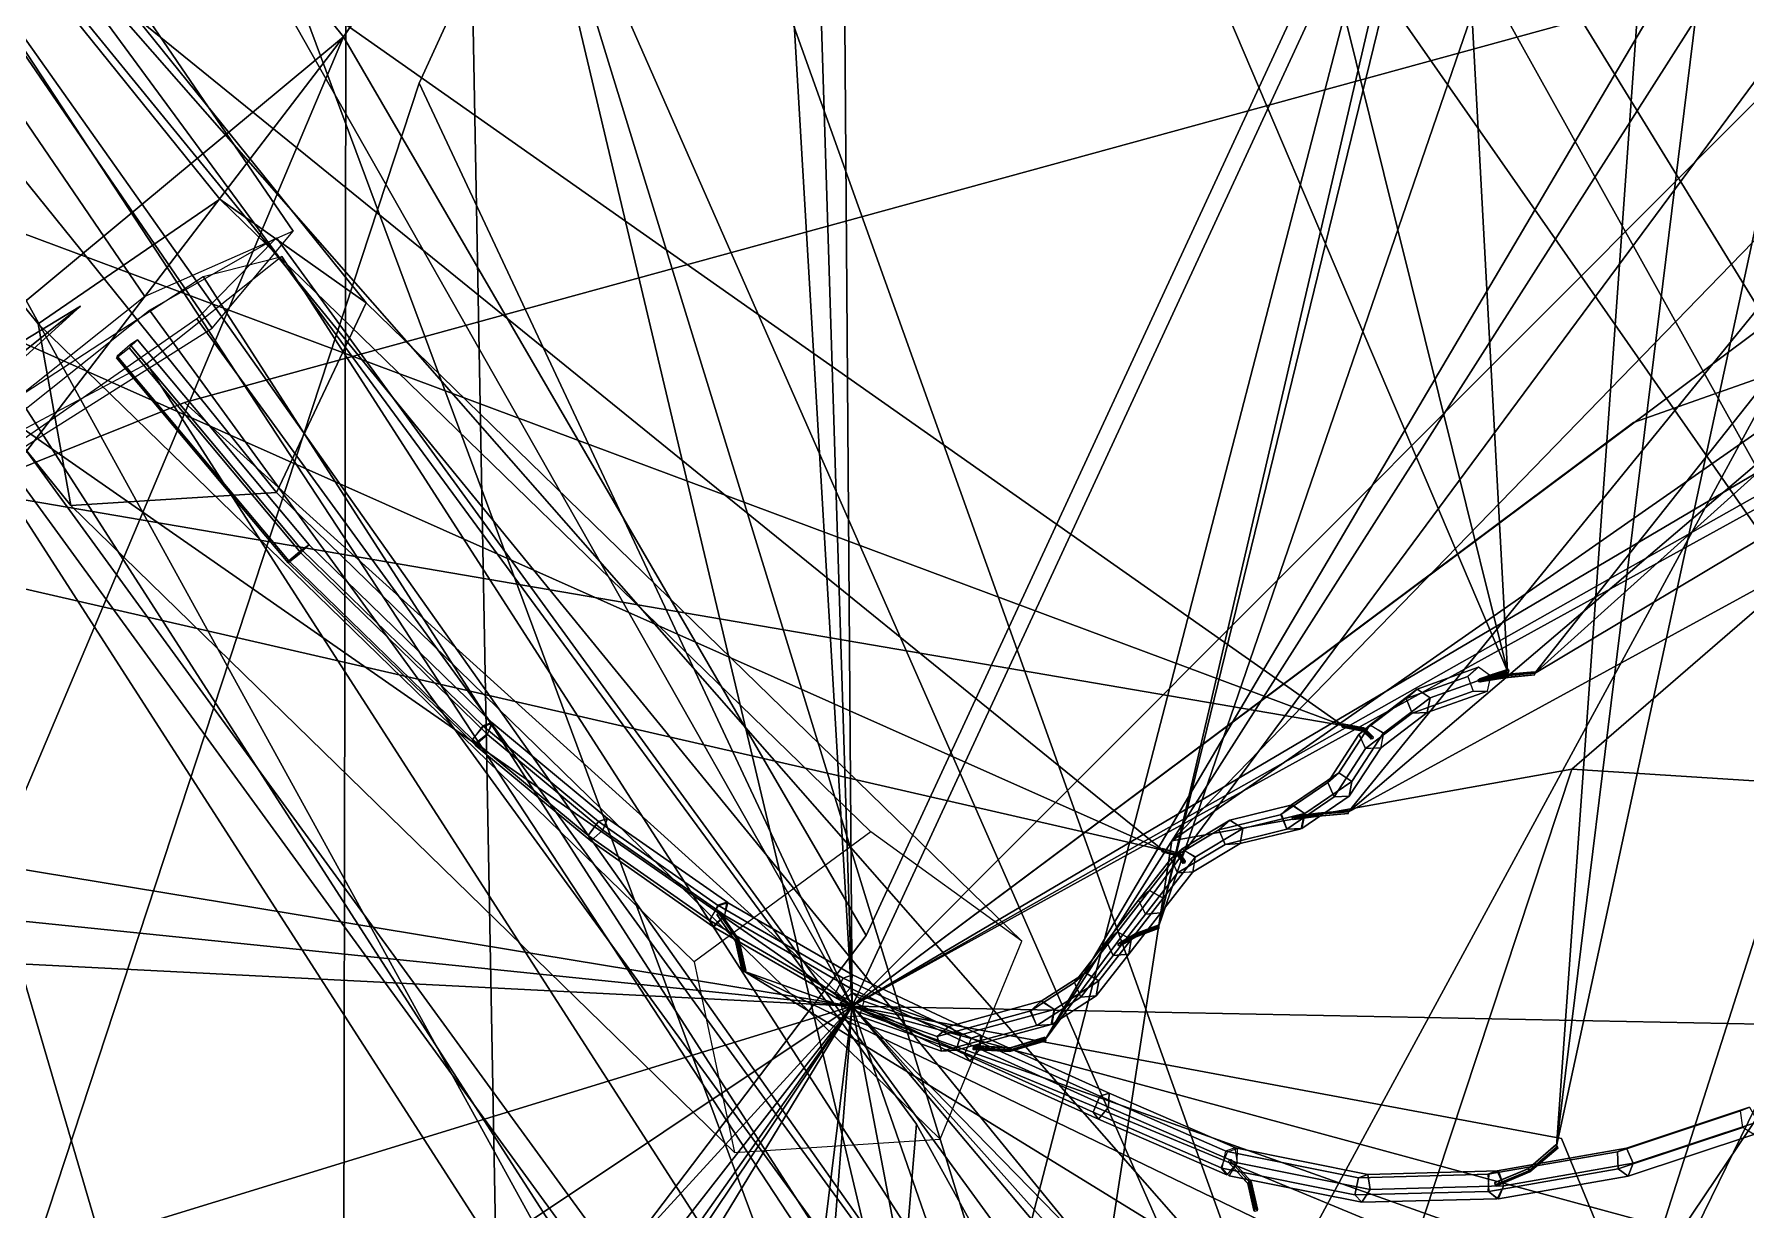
# Model space of a CAD drawing. Header units: metres. Extents: x -422 to 269, y -311 to 154.
# Drawn here: x -42.15 to -14.55, y -132.03 to -113.07 of the extents above; entities that cross this region are included whole.
import ezdxf

# ---------------------------------------------------------------- set-up
doc = ezdxf.new("R2010")
doc.units = ezdxf.units.M

msp = doc.modelspace()

# ---------------------------------------------------------------- linework, layer by layer
at = {"layer": 'coral-li_Intrnd', "color": 3}
for points in [[(-54.5768, -91.966, 583.5184), (-37.9733, -116.2484, 588.3965), (-40.3647, -117.3013, 591.2711), (-57.4224, -92.2746, 586.1448)], [(-55.6061, -93.9854, 580.3636), (-39.2817, -117.8104, 585.0891), (-37.9733, -116.2484, 588.3965), (-54.5768, -91.966, 583.5184)], [(-57.4224, -92.2746, 586.1448), (-40.3647, -117.3013, 591.2711), (-43.2008, -119.5566, 589.6978), (-60.2585, -94.5298, 584.5715)], [(-59.09748, -95.5608, 581.0107), (-42.494, -119.8433, 585.8888), (-39.2817, -117.8104, 585.0891), (-55.6061, -93.9854, 580.3636)], [(-49.4506, -102.9599, 615.9559), (-39.1577, -115.7324, 638.0489), (-42.08405, -117.7404, 638.2513), (-52.3769, -104.9679, 616.1584)], [(-47.0911, -104.6328, 613.8895), (-36.7982, -117.4053, 635.9824), (-39.1577, -115.7324, 638.0489), (-49.4506, -102.9599, 615.9559)], [(-48.5371, -107.6904, 612.7955), (-38.2442, -120.4629, 634.8885), (-36.7982, -117.4053, 635.9824), (-47.0911, -104.6328, 613.8895)], [(-52.3769, -104.9679, 616.1584), (-42.08405, -117.7404, 638.2513), (-41.5603, -120.6731, 636.3119), (-51.8532, -107.9006, 614.2189)], [(-51.8532, -107.9006, 614.2189), (-41.5603, -120.6731, 636.3119), (-38.2442, -120.4629, 634.8885), (-48.5371, -107.6904, 612.7955)], [(-39.1577, -115.7324, 638.0489), (-28.6606, -125.9344, 660.9973), (-31.5092, -128.0283, 661.3681), (-42.08405, -117.7404, 638.2513)], [(-36.7982, -117.4053, 635.9824), (-26.2234, -127.6932, 659.0992), (-28.6606, -125.9344, 660.9973), (-39.1577, -115.7324, 638.0489)], [(-38.2422, -116.3534, 588.3605), (-22.1268, -138.4948, 591.0491), (-24.1725, -139.6604, 593.7123), (-40.288, -117.519, 591.0237)], [(-39.5271, -117.6586, 585.3139), (-23.4117, -139.8, 588.0025), (-22.1268, -138.4948, 591.0491), (-38.2422, -116.3534, 588.3605)], [(-40.3339, -118.3853, 585.0745), (-25.559, -141.3464, 588.4905), (-23.3792, -139.6149, 590.701), (-38.1541, -116.6538, 587.285)], [(-38.1541, -116.6538, 587.285), (-23.3792, -139.6149, 590.701), (-24.651, -139.9418, 594.0043), (-39.4259, -116.9807, 590.5884)], [(-39.4259, -116.9807, 590.5884), (-24.651, -139.9418, 594.0043), (-27.6287, -141.8784, 593.8661), (-42.4036, -118.9174, 590.4502)], [(-40.288, -117.519, 591.0237), (-24.1725, -139.6604, 593.7123), (-26.7678, -141.7242, 592.2726), (-42.8832, -119.5828, 589.584)], [(-38.2442, -120.4629, 634.8885), (-27.5429, -130.8905, 658.2792), (-26.2234, -127.6932, 659.0992), (-36.7982, -117.4053, 635.9824)], [(-42.379, -119.643, 586.0657), (-26.2635, -141.7844, 588.7543), (-23.4117, -139.8, 588.0025), (-39.5271, -117.6586, 585.3139)], [(-42.08405, -117.7404, 638.2513), (-31.5092, -128.0283, 661.3681), (-30.859, -131.1007, 659.7026), (-41.5603, -120.6731, 636.3119)], [(-42.9999, -119.8054, 587.0602), (-28.225, -142.7665, 590.4762), (-25.559, -141.3464, 588.4905), (-40.3339, -118.3853, 585.0745)], [(-42.4036, -118.9174, 590.4502), (-27.6287, -141.8784, 593.8661), (-28.225, -142.7665, 590.4762), (-42.9999, -119.8054, 587.0602)], [(-42.8832, -119.5828, 589.584), (-26.7678, -141.7242, 592.2726), (-26.2635, -141.7844, 588.7543), (-42.379, -119.643, 586.0657)], [(-41.5603, -120.6731, 636.3119), (-30.859, -131.1007, 659.7026), (-27.5429, -130.8905, 658.2792), (-38.2442, -120.4629, 634.8885)]]:
    msp.add_3dface(points, dxfattribs=at)
at = {"layer": 'coral-li_Leaf', "color": 3}
for points in [[(-37.1664, -139.512, 350.2788), (-48.1767, -142.7496, 318.6329), (-36.955, -11.3458, 338.8611)], [(-37.1664, -139.512, 350.2788), (-36.955, -11.3458, 338.8611), (-48.1767, -142.7496, 318.6329)], [(-36.955, -11.3458, 338.8611), (-34.6252, -136.9931, 374.9246), (-37.1664, -139.512, 350.2788)], [(-36.955, -11.3458, 338.8611), (-37.1664, -139.512, 350.2788), (-34.6252, -136.9931, 374.9246)], [(9.782, -44.4468, 439.39), (-46.3025, -101.7557, 483.5005), (-37.1597, -113.1138, 473.9453)], [(9.782, -44.4468, 439.39), (-37.1597, -113.1138, 473.9453), (-46.3025, -101.7557, 483.5005)], [(-37.1597, -113.1138, 473.9453), (-28.7349, -127.6061, 457.385), (9.782, -44.4468, 439.39)], [(-37.1597, -113.1138, 473.9453), (9.782, -44.4468, 439.39), (-28.7349, -127.6061, 457.385)], [(-12.1165, -86.4923, 591.5434), (-14.1382, -82.4862, 580.1039), (-17.6026, -131.002, 577.5776)], [(-12.1165, -86.4923, 591.5434), (-17.6026, -131.002, 577.5776), (-14.1382, -82.4862, 580.1039)], [(-17.6026, -131.002, 577.5776), (-8.6231, -89.5063, 599.3765), (-12.1165, -86.4923, 591.5434)], [(-17.6026, -131.002, 577.5776), (-12.1165, -86.4923, 591.5434), (-8.6231, -89.5063, 599.3765)], [(-0.6458, -89.7313, 585.3918), (-1.5586, -88.1099, 573.2454), (-25.8445, -129.2738, 582.621)], [(-0.6458, -89.7313, 585.3918), (-25.8445, -129.2738, 582.621), (-1.5586, -88.1099, 573.2454)], [(-25.8445, -129.2738, 582.621), (1.7572, -91.9976, 593.8615), (-0.6458, -89.7313, 585.3918)], [(-25.8445, -129.2738, 582.621), (-0.6458, -89.7313, 585.3918), (1.7572, -91.9976, 593.8615)], [(-16.9676, -98.5996, 702.6073), (-15.4471, -90.6438, 694.9425), (-24.0243, -127.4653, 672.0468)], [(-16.9676, -98.5996, 702.6073), (-24.0243, -127.4653, 672.0468), (-15.4471, -90.6438, 694.9425)], [(-24.1618, -100.1284, 724.5111), (-20.1419, -91.07635, 719.387), (-18.3928, -123.3414, 689.2288)], [(-24.1618, -100.1284, 724.5111), (-18.3928, -123.3414, 689.2288), (-20.1419, -91.07635, 719.387)], [(8.586, -99.4857, 711.985), (7.622, -91.08205, 704.7184), (-17.9606, -123.3798, 688.7188)], [(8.586, -99.4857, 711.985), (-17.9606, -123.3798, 688.7188), (7.622, -91.08205, 704.7184)], [(-33.4479, -93.6829, 557.8463), (-11.7014, -124.8684, 557.928), (-29.8816, -92.2073, 546.9492)], [(-33.4479, -93.6829, 557.8463), (-29.8816, -92.2073, 546.9492), (-11.7014, -124.8684, 557.928)], [(-29.8816, -92.2073, 546.9492), (-11.7014, -124.8684, 557.928), (-10.146, -124.3287, 546.7071)], [(-29.8816, -92.2073, 546.9492), (-10.146, -124.3287, 546.7071), (-11.7014, -124.8684, 557.928)], [(-29.8816, -92.2073, 546.9492), (-10.146, -124.3287, 546.7071), (-6.3137, -123.7526, 533.6544)], [(-29.8816, -92.2073, 546.9492), (-6.3137, -123.7526, 533.6544), (-10.146, -124.3287, 546.7071)], [(-29.8816, -92.2073, 546.9492), (-6.3137, -123.7526, 533.6544), (-27.7686, -92.466, 531.4689)], [(-29.8816, -92.2073, 546.9492), (-27.7686, -92.466, 531.4689), (-6.3137, -123.7526, 533.6544)], [(-55.9257, -92.5604, 573.0347), (-30.4738, -138.8195, 568.7792), (-28.2659, -134.729, 559.8238)], [(-55.9257, -92.5604, 573.0347), (-28.2659, -134.729, 559.8238), (-30.4738, -138.8195, 568.7792)], [(-28.2659, -134.729, 559.8238), (-27.9224, -130.6461, 546.8153), (-55.9257, -92.5604, 573.0347)], [(-28.2659, -134.729, 559.8238), (-55.9257, -92.5604, 573.0347), (-27.9224, -130.6461, 546.8153)], [(5.6768, -102.9044, 704.5828), (4.6391, -94.1306, 697.7784), (-20.9633, -125.6162, 680.2632)], [(5.6768, -102.9044, 704.5828), (-20.9633, -125.6162, 680.2632), (4.6391, -94.1306, 697.7784)], [(-17.1953, -98.00974, 483.3488), (-30.3157, -148.5526, 507.0172), (-7.8821, -107.2005, 471.8296)], [(-17.1953, -98.00974, 483.3488), (-7.8821, -107.2005, 471.8296), (-30.3157, -148.5526, 507.0172)], [(-24.0243, -127.4653, 672.0468), (-16.2178, -104.7316, 708.0753), (-16.9676, -98.5996, 702.6073)], [(-24.0243, -127.4653, 672.0468), (-16.9676, -98.5996, 702.6073), (-16.2178, -104.7316, 708.0753)], [(-60.8609, -109.3669, 688.3796), (-57.1039, -98.8675, 688.3145), (-21.05065, -124.2182, 684.9818)], [(-60.8609, -109.3669, 688.3796), (-21.05065, -124.2182, 684.9818), (-57.1039, -98.8675, 688.3145)], [(-61.5073, -109.5052, 687.8392), (-57.2621, -99.2101, 687.2524), (-23.9536, -126.2293, 676.5703)], [(-61.5073, -109.5052, 687.8392), (-23.9536, -126.2293, 676.5703), (-57.2621, -99.2101, 687.2524)], [(-17.9606, -123.3798, 688.7188), (10.7445, -106.2176, 716.2377), (8.586, -99.4857, 711.985)], [(-17.9606, -123.3798, 688.7188), (8.586, -99.4857, 711.985), (10.7445, -106.2176, 716.2377)], [(-18.3928, -123.3414, 689.2288), (-25.3142, -107.0957, 728.7761), (-24.1618, -100.1284, 724.5111)], [(-18.3928, -123.3414, 689.2288), (-24.1618, -100.1284, 724.5111), (-25.3142, -107.0957, 728.7761)], [(-46.3025, -101.7557, 483.5005), (-77.7534, -146.8602, 499.7283), (-37.1597, -113.1138, 473.9453)], [(-46.3025, -101.7557, 483.5005), (-37.1597, -113.1138, 473.9453), (-77.7534, -146.8602, 499.7283)], [(-50.03716, -102.1907, 572.55), (-19.9142, -144.8003, 581.6519), (-17.06168, -142.5676, 572.2346)], [(-50.03716, -102.1907, 572.55), (-17.06168, -142.5676, 572.2346), (-19.9142, -144.8003, 581.6519)], [(-17.06168, -142.5676, 572.2346), (-15.5683, -141.47, 558.7226), (-50.03716, -102.1907, 572.55)], [(-17.06168, -142.5676, 572.2346), (-50.03716, -102.1907, 572.55), (-15.5683, -141.47, 558.7226)], [(-20.9633, -125.6162, 680.2632), (7.8834, -109.8452, 708.4582), (5.6768, -102.9044, 704.5828)], [(-20.9633, -125.6162, 680.2632), (5.6768, -102.9044, 704.5828), (7.8834, -109.8452, 708.4582)], [(-7.8821, -107.2005, 471.8296), (-30.3157, -148.5526, 507.0172), (-23.8355, -157.1734, 493.7446)], [(-7.8821, -107.2005, 471.8296), (-23.8355, -157.1734, 493.7446), (-30.3157, -148.5526, 507.0172)], [(-7.8821, -107.2005, 471.8296), (-23.8355, -157.1734, 493.7446), (-14.4043, -169.0119, 479.8709)], [(-7.8821, -107.2005, 471.8296), (-14.4043, -169.0119, 479.8709), (-23.8355, -157.1734, 493.7446)], [(2.6994, -107.5656, 708.7986), (-23.8065, -126.0785, 713.5817), (-5.4239, -107.125, 699.5892)], [(2.6994, -107.5656, 708.7986), (-5.4239, -107.125, 699.5892), (-23.8065, -126.0785, 713.5817)], [(-16.2637, -107.1366, 571.6768), (31.8323, -120.7773, 568.9858), (-13.4508, -108.0231, 560.726)], [(-16.2637, -107.1366, 571.6768), (-13.4508, -108.0231, 560.726), (31.8323, -120.7773, 568.9858)], [(2.6994, -107.5656, 708.7986), (-17.3555, -124.9205, 722.0486), (-23.8065, -126.0785, 713.5817)], [(2.6994, -107.5656, 708.7986), (-23.8065, -126.0785, 713.5817), (-17.3555, -124.9205, 722.0486)], [(2.6994, -107.5656, 708.7986), (-11.901, -125.2703, 729.0959), (-17.3555, -124.9205, 722.0486)], [(2.6994, -107.5656, 708.7986), (-17.3555, -124.9205, 722.0486), (-11.901, -125.2703, 729.0959)], [(-38.9494, -109.598, 561.4883), (-25.7046, -145.2352, 561.6151), (-34.3475, -108.7853, 550.9146)], [(-38.9494, -109.598, 561.4883), (-34.3475, -108.7853, 550.9146), (-25.7046, -145.2352, 561.6151)], [(-34.3475, -108.7853, 550.9146), (-25.7046, -145.2352, 561.6151), (-23.2542, -144.8149, 550.5499)], [(-34.3475, -108.7853, 550.9146), (-23.2542, -144.8149, 550.5499), (-25.7046, -145.2352, 561.6151)], [(-34.3475, -108.7853, 550.9146), (-23.2542, -144.8149, 550.5499), (-18.4628, -144.884, 537.8052)], [(-34.3475, -108.7853, 550.9146), (-18.4628, -144.884, 537.8052), (-23.2542, -144.8149, 550.5499)], [(-34.3475, -108.7853, 550.9146), (-18.4628, -144.884, 537.8052), (-31.2481, -109.168, 535.6038)], [(-34.3475, -108.7853, 550.9146), (-31.2481, -109.168, 535.6038), (-18.4628, -144.884, 537.8052)], [(-23.9536, -126.2293, 676.5703), (-64.06078, -117.0235, 690.0791), (-61.5073, -109.5052, 687.8392)], [(-23.9536, -126.2293, 676.5703), (-61.5073, -109.5052, 687.8392), (-64.06078, -117.0235, 690.0791)], [(-21.05065, -124.2182, 684.9818), (-63.4169, -116.97, 690.3088), (-60.8609, -109.3669, 688.3796)], [(-21.05065, -124.2182, 684.9818), (-60.8609, -109.3669, 688.3796), (-63.4169, -116.97, 690.3088)], [(-37.1597, -113.1138, 473.9453), (-77.7534, -146.8602, 499.7283), (-70.6612, -156.8954, 487.8342)], [(-37.1597, -113.1138, 473.9453), (-70.6612, -156.8954, 487.8342), (-77.7534, -146.8602, 499.7283)], [(-37.1597, -113.1138, 473.9453), (-70.6612, -156.8954, 487.8342), (-61.5157, -170.8289, 475.8429)], [(-37.1597, -113.1138, 473.9453), (-61.5157, -170.8289, 475.8429), (-70.6612, -156.8954, 487.8342)], [(-37.1597, -113.1138, 473.9453), (-61.5157, -170.8289, 475.8429), (-28.7349, -127.6061, 457.385)], [(-37.1597, -113.1138, 473.9453), (-28.7349, -127.6061, 457.385), (-61.5157, -170.8289, 475.8429)], [(0.07635, -120.5053, 733.8982), (-20.3916, -139.4833, 723.8683), (-5.2534, -117.0013, 724.751)], [(0.07635, -120.5053, 733.8982), (-5.2534, -117.0013, 724.751), (-20.3916, -139.4833, 723.8683)], [(-68.9696, -142.5079, 598.6396), (-41.4045, -117.4585, 611.3974), (-66.3769, -137.4825, 591.7431)], [(-68.9696, -142.5079, 598.6396), (-66.3769, -137.4825, 591.7431), (-41.4045, -117.4585, 611.3974)], [(-66.3769, -137.4825, 591.7431), (-41.4045, -117.4585, 611.3974), (-62.739, -130.4315, 584.5532)], [(-66.3769, -137.4825, 591.7431), (-62.739, -130.4315, 584.5532), (-41.4045, -117.4585, 611.3974)], [(0.07635, -120.5053, 733.8982), (-16.6635, -141.5285, 732.6053), (-20.3916, -139.4833, 723.8683)], [(0.07635, -120.5053, 733.8982), (-20.3916, -139.4833, 723.8683), (-16.6635, -141.5285, 732.6053)], [(0.07635, -120.5053, 733.8982), (-13.2429, -144.2809, 739.4045), (-16.6635, -141.5285, 732.6053)], [(0.07635, -120.5053, 733.8982), (-16.6635, -141.5285, 732.6053), (-13.2429, -144.2809, 739.4045)], [(-11.901, -125.2703, 729.0959), (-29.1074, -160.4615, 725.148), (-17.3555, -124.9205, 722.0486)], [(-11.901, -125.2703, 729.0959), (-17.3555, -124.9205, 722.0486), (-29.1074, -160.4615, 725.148)], [(-17.3555, -124.9205, 722.0486), (-29.1074, -160.4615, 725.148), (-23.8065, -126.0785, 713.5817)], [(-17.3555, -124.9205, 722.0486), (-23.8065, -126.0785, 713.5817), (-29.1074, -160.4615, 725.148)], [(-44.1159, -130.2162, 560.5917), (-33.8734, -157.0787, 538.4709), (-42.8599, -126.4684, 547.5386)], [(-44.1159, -130.2162, 560.5917), (-42.8599, -126.4684, 547.5386), (-33.8734, -157.0787, 538.4709)], [(-30.7052, -128.1792, 584.2236), (2.3966, -148.5489, 556.5279), (-1.07373, -142.4902, 550.7061)], [(-30.7052, -128.1792, 584.2236), (-1.07373, -142.4902, 550.7061), (2.3966, -148.5489, 556.5279)], [(-1.07373, -142.4902, 550.7061), (-7.5257, -136.422, 542.1887), (-30.7052, -128.1792, 584.2236)], [(-1.07373, -142.4902, 550.7061), (-30.7052, -128.1792, 584.2236), (-7.5257, -136.422, 542.1887)], [(-47.1827, -133.6174, 569.5825), (-37.9835, -163.6128, 558.7766), (-44.1159, -130.2162, 560.5917)], [(-47.1827, -133.6174, 569.5825), (-44.1159, -130.2162, 560.5917), (-37.9835, -163.6128, 558.7766)], [(-44.1159, -130.2162, 560.5917), (-37.9835, -163.6128, 558.7766), (-36.8491, -160.3336, 549.5063)], [(-44.1159, -130.2162, 560.5917), (-36.8491, -160.3336, 549.5063), (-37.9835, -163.6128, 558.7766)], [(-44.1159, -130.2162, 560.5917), (-36.8491, -160.3336, 549.5063), (-33.8734, -157.0787, 538.4709)], [(-44.1159, -130.2162, 560.5917), (-33.8734, -157.0787, 538.4709), (-36.8491, -160.3336, 549.5063)], [(-28.2659, -134.729, 559.8238), (-12.5521, -158.4666, 537.3419), (-27.9224, -130.6461, 546.8153)], [(-28.2659, -134.729, 559.8238), (-27.9224, -130.6461, 546.8153), (-12.5521, -158.4666, 537.3419)]]:
    msp.add_3dface(points, dxfattribs=at)
at = {"layer": 'coral-li_Mrstm', "color": 3}
for points in [[(-28.9603, -128.7412, 659.8846), (-30.6321, -100.4321, 672.8924), (-42.39, -105.068, 658.0786)], [(-28.9603, -128.7412, 659.8846), (-42.39, -105.068, 658.0786), (-30.6321, -100.4321, 672.8924)], [(-28.9603, -128.7412, 659.8846), (-2.2321, -108.7901, 689.3641), (-30.6321, -100.4321, 672.8924)], [(-28.9603, -128.7412, 659.8846), (-30.6321, -100.4321, 672.8924), (-2.2321, -108.7901, 689.3641)], [(-28.9603, -128.7412, 659.8846), (-29.8403, -100.5531, 669.8105), (-35.9419, -113.8621, 701.1019)], [(-28.9603, -128.7412, 659.8846), (-35.9419, -113.8621, 701.1019), (-29.8403, -100.5531, 669.8105)], [(-28.9603, -128.7412, 659.8846), (-29.1565, -102.7915, 650.3716), (-29.8403, -100.5531, 669.8105)], [(-28.9603, -128.7412, 659.8846), (-29.8403, -100.5531, 669.8105), (-29.1565, -102.7915, 650.3716)], [(-28.9603, -128.7412, 659.8846), (-2.2728, -113.682, 654.0194), (-18.9942, -107.2138, 646.4204)], [(-28.9603, -128.7412, 659.8846), (-18.9942, -107.2138, 646.4204), (-2.2728, -113.682, 654.0194)], [(-28.9603, -128.7412, 659.8846), (19.8904, -129.7101, 687.9664), (-2.2321, -108.7901, 689.3641)], [(-28.9603, -128.7412, 659.8846), (-2.2321, -108.7901, 689.3641), (19.8904, -129.7101, 687.9664)], [(-28.9603, -128.7412, 659.8846), (-3.8142, -114.9033, 651.5149), (2.4502, -110.2121, 685.164)], [(-28.9603, -128.7412, 659.8846), (2.4502, -110.2121, 685.164), (-3.8142, -114.9033, 651.5149)], [(-28.9603, -128.7412, 659.8846), (2.4502, -110.2121, 685.164), (-11.5233, -111.2715, 710.5471)], [(-28.9603, -128.7412, 659.8846), (-11.5233, -111.2715, 710.5471), (2.4502, -110.2121, 685.164)], [(-28.9603, -128.7412, 659.8846), (-11.5233, -111.2715, 710.5471), (-39.7276, -119.0107, 701.9662)], [(-28.9603, -128.7412, 659.8846), (-39.7276, -119.0107, 701.9662), (-11.5233, -111.2715, 710.5471)], [(-28.9603, -128.7412, 659.8846), (-51.4119, -113.1065, 655.9598), (-56.2153, -124.2512, 671.3244)], [(-28.9603, -128.7412, 659.8846), (-56.2153, -124.2512, 671.3244), (-51.4119, -113.1065, 655.9598)], [(-28.9603, -128.7412, 659.8846), (13.2186, -140.2076, 668.307), (-2.2728, -113.682, 654.0194)], [(-28.9603, -128.7412, 659.8846), (-2.2728, -113.682, 654.0194), (13.2186, -140.2076, 668.307)], [(-28.9603, -128.7412, 659.8846), (-35.9419, -113.8621, 701.1019), (-44.1814, -138.8972, 713.1866)], [(-28.9603, -128.7412, 659.8846), (-44.1814, -138.8972, 713.1866), (-35.9419, -113.8621, 701.1019)], [(-28.9603, -128.7412, 659.8846), (-16.3625, -119.3338, 637.1531), (-3.8142, -114.9033, 651.5149)], [(-28.9603, -128.7412, 659.8846), (-3.8142, -114.9033, 651.5149), (-16.3625, -119.3338, 637.1531)], [(-28.9603, -128.7412, 659.8846), (-39.7276, -119.0107, 701.9662), (-56.858, -125.8832, 673.5576)], [(-28.9603, -128.7412, 659.8846), (-56.858, -125.8832, 673.5576), (-39.7276, -119.0107, 701.9662)], [(-28.9603, -128.7412, 659.8846), (-56.2153, -124.2512, 671.3244), (-50.5487, -152.3114, 690.6642)], [(-28.9603, -128.7412, 659.8846), (-50.5487, -152.3114, 690.6642), (-56.2153, -124.2512, 671.3244)], [(-28.9603, -128.7412, 659.8846), (-56.858, -125.8832, 673.5576), (-55.6006, -127.3881, 654.1838)], [(-28.9603, -128.7412, 659.8846), (-55.6006, -127.3881, 654.1838), (-56.858, -125.8832, 673.5576)], [(-28.9603, -128.7412, 659.8846), (-51.8369, -135.7756, 646.0607), (-45.8553, -152.6774, 653.9281)], [(-28.9603, -128.7412, 659.8846), (-45.8553, -152.6774, 653.9281), (-51.8369, -135.7756, 646.0607)], [(-28.9603, -128.7412, 659.8846), (-50.5487, -152.3114, 690.6642), (-32.598, -175.0534, 691.7888)], [(-28.9603, -128.7412, 659.8846), (-32.598, -175.0534, 691.7888), (-50.5487, -152.3114, 690.6642)], [(-28.9603, -128.7412, 659.8846), (-44.1814, -138.8972, 713.1866), (-47.8002, -156.8403, 688.8153)], [(-28.9603, -128.7412, 659.8846), (-47.8002, -156.8403, 688.8153), (-44.1814, -138.8972, 713.1866)], [(-28.9603, -128.7412, 659.8846), (-47.8002, -156.8403, 688.8153), (-44.9519, -155.1002, 655.1019)], [(-28.9603, -128.7412, 659.8846), (-44.9519, -155.1002, 655.1019), (-47.8002, -156.8403, 688.8153)], [(-28.9603, -128.7412, 659.8846), (-45.8553, -152.6774, 653.9281), (-20.8326, -171.4993, 668.5266)], [(-28.9603, -128.7412, 659.8846), (-20.8326, -171.4993, 668.5266), (-45.8553, -152.6774, 653.9281)], [(-28.9603, -128.7412, 659.8846), (-44.9519, -155.1002, 655.1019), (-40.4928, -143.5367, 640.0823)], [(-28.9603, -128.7412, 659.8846), (-40.4928, -143.5367, 640.0823), (-44.9519, -155.1002, 655.1019)], [(-28.9603, -128.7412, 659.8846), (-32.598, -175.0534, 691.7888), (-14.5836, -170.1385, 667.6987)], [(-28.9603, -128.7412, 659.8846), (-14.5836, -170.1385, 667.6987), (-32.598, -175.0534, 691.7888)], [(-28.9603, -128.7412, 659.8846), (-30.2994, -139.6022, 634.5042), (-13.6553, -146.9332, 641.7554)], [(-28.9603, -128.7412, 659.8846), (-13.6553, -146.9332, 641.7554), (-30.2994, -139.6022, 634.5042)], [(-28.9603, -128.7412, 659.8846), (-14.5836, -170.1385, 667.6987), (-10.7071, -147.4456, 642.8444)], [(-28.9603, -128.7412, 659.8846), (-10.7071, -147.4456, 642.8444), (-14.5836, -170.1385, 667.6987)], [(-28.9603, -128.7412, 659.8846), (-10.7071, -147.4456, 642.8444), (-17.5272, -130.88, 635.2118)], [(-28.9603, -128.7412, 659.8846), (-17.5272, -130.88, 635.2118), (-10.7071, -147.4456, 642.8444)], [(-28.9603, -128.7412, 659.8846), (-20.8326, -171.4993, 668.5266), (6.9402, -168.9035, 676.4396)], [(-28.9603, -128.7412, 659.8846), (6.9402, -168.9035, 676.4396), (-20.8326, -171.4993, 668.5266)], [(-28.9603, -128.7412, 659.8846), (6.9402, -168.9035, 676.4396), (13.2186, -140.2076, 668.307)], [(-28.9603, -128.7412, 659.8846), (13.2186, -140.2076, 668.307), (6.9402, -168.9035, 676.4396)], [(-28.9603, -128.7412, 659.8846), (-13.6553, -146.9332, 641.7554), (11.7347, -145.6296, 665.1467)], [(-28.9603, -128.7412, 659.8846), (11.7347, -145.6296, 665.1467), (-13.6553, -146.9332, 641.7554)], [(-28.9603, -128.7412, 659.8846), (11.7347, -145.6296, 665.1467), (19.8904, -129.7101, 687.9664)], [(-28.9603, -128.7412, 659.8846), (19.8904, -129.7101, 687.9664), (11.7347, -145.6296, 665.1467)]]:
    msp.add_3dface(points, dxfattribs=at)
at = {"layer": 'coral-li_Petiole', "color": 3}
for points in [[(-40.8119, -118.2611, 587.9216), (-38.04248, -121.564, 587.6639), (-37.8343, -121.3849, 587.6039), (-40.6038, -118.0819, 587.8616)], [(-40.4848, -118.001, 588.103), (-37.7154, -121.304, 587.8454), (-37.8488, -121.4323, 588.0568), (-40.6182, -118.1293, 588.3145)], [(-40.6038, -118.0819, 587.8616), (-37.8343, -121.3849, 587.6039), (-37.7154, -121.304, 587.8454), (-40.4848, -118.001, 588.103)], [(-40.6182, -118.1293, 588.3145), (-37.8488, -121.4323, 588.0568), (-38.05404, -121.5955, 587.943), (-40.8234, -118.2925, 588.2006)], [(-40.8234, -118.2925, 588.2006), (-38.05404, -121.5955, 587.943), (-38.04248, -121.564, 587.6639), (-40.8119, -118.2611, 587.9216)], [(-38.04248, -121.564, 587.6639), (-35.08447, -124.4418, 586.4568), (-34.9033, -124.2335, 586.4037), (-37.8343, -121.3849, 587.6039)], [(-37.7154, -121.304, 587.8454), (-34.7574, -124.1817, 586.6383), (-34.8469, -124.3575, 586.8385), (-37.8488, -121.4323, 588.0568)], [(-37.8343, -121.3849, 587.6039), (-34.9033, -124.2335, 586.4037), (-34.7574, -124.1817, 586.6383), (-37.7154, -121.304, 587.8454)], [(-37.8488, -121.4323, 588.0568), (-34.8469, -124.3575, 586.8385), (-35.0521, -124.5207, 586.7247), (-38.05404, -121.5955, 587.943)], [(-38.05404, -121.5955, 587.943), (-35.0521, -124.5207, 586.7247), (-35.08447, -124.4418, 586.4568), (-38.04248, -121.564, 587.6639)], [(-19.854, -123.6335, 686.2384), (-18.8609, -123.2767, 688.3309), (-19.03702, -123.4257, 688.4398), (-20.03151, -123.7845, 686.3421)], [(-19.6431, -123.7719, 686.2008), (-18.6637, -123.4231, 688.2622), (-18.8609, -123.2767, 688.3309), (-19.854, -123.6335, 686.2384)], [(-18.6265, -123.3894, 688.7936), (-18.3948, -123.3142, 689.2251), (-18.4165, -123.3328, 689.2401), (-18.6485, -123.4082, 688.8079)], [(-18.6485, -123.4082, 688.8079), (-18.4165, -123.3328, 689.2401), (-18.4057, -123.3632, 689.2396), (-18.6376, -123.4386, 688.8077)], [(-18.6018, -123.4081, 688.7844), (-18.3704, -123.3329, 689.2153), (-18.3948, -123.3142, 689.2251), (-18.6265, -123.3894, 688.7936)], [(-18.6083, -123.4385, 688.7928), (-18.3768, -123.3633, 689.2241), (-18.3704, -123.3329, 689.2153), (-18.6018, -123.4081, 688.7844)], [(-20.03151, -123.7845, 686.3421), (-19.03702, -123.4257, 688.4398), (-18.9502, -123.6656, 688.4394), (-19.9319, -124.0177, 686.3696)], [(-19.6883, -124.0098, 686.2809), (-18.716, -123.6639, 688.3279), (-18.6637, -123.4231, 688.2622), (-19.6431, -123.7719, 686.2008)], [(-18.8474, -123.4647, 688.3564), (-18.6265, -123.3894, 688.7936), (-18.6485, -123.4082, 688.8079), (-18.8694, -123.4835, 688.3708)], [(-18.8694, -123.4835, 688.3708), (-18.6485, -123.4082, 688.8079), (-18.6376, -123.4386, 688.8077), (-18.8585, -123.5138, 688.3705)], [(-18.8474, -123.4647, 688.3564), (-18.4513, -123.3969, 688.6463), (-18.4655, -123.4139, 688.6698), (-18.8617, -123.4817, 688.3799)], [(-18.8617, -123.4817, 688.3799), (-18.4655, -123.4139, 688.6698), (-18.4575, -123.4449, 688.6661), (-18.8537, -123.5127, 688.3763)], [(-18.8585, -123.5138, 688.3705), (-18.6376, -123.4386, 688.8077), (-18.6083, -123.4385, 688.7928), (-18.8293, -123.5137, 688.3557)], [(-18.8537, -123.5127, 688.3763), (-18.4575, -123.4449, 688.6661), (-18.438, -123.4471, 688.6399), (-18.8341, -123.5149, 688.35)], [(-18.8228, -123.4833, 688.3472), (-18.6018, -123.4081, 688.7844), (-18.6265, -123.3894, 688.7936), (-18.8474, -123.4647, 688.3564)], [(-18.8305, -123.4851, 688.3381), (-18.4343, -123.4173, 688.6279), (-18.4513, -123.3969, 688.6463), (-18.8474, -123.4647, 688.3564)], [(-18.8341, -123.5149, 688.35), (-18.438, -123.4471, 688.6399), (-18.4343, -123.4173, 688.6279), (-18.8305, -123.4851, 688.3381)], [(-18.8293, -123.5137, 688.3557), (-18.6083, -123.4385, 688.7928), (-18.6018, -123.4081, 688.7844), (-18.8228, -123.4833, 688.3472)], [(-18.6376, -123.4386, 688.8077), (-18.4057, -123.3632, 689.2396), (-18.3768, -123.3633, 689.2241), (-18.6083, -123.4385, 688.7928)], [(-18.4513, -123.3969, 688.6463), (-17.9625, -123.3525, 688.7151), (-17.9651, -123.368, 688.7433), (-18.4655, -123.4139, 688.6698)], [(-18.4655, -123.4139, 688.6698), (-17.9651, -123.368, 688.7433), (-17.9615, -123.3996, 688.7379), (-18.4575, -123.4449, 688.6661)], [(-18.4575, -123.4449, 688.6661), (-17.9615, -123.3996, 688.7379), (-17.9566, -123.4036, 688.7057), (-18.438, -123.4471, 688.6399)], [(-18.4343, -123.4173, 688.6279), (-17.9573, -123.3744, 688.692), (-17.9625, -123.3525, 688.7151), (-18.4513, -123.3969, 688.6463)], [(-18.438, -123.4471, 688.6399), (-17.9566, -123.4036, 688.7057), (-17.9573, -123.3744, 688.692), (-18.4343, -123.4173, 688.6279)], [(-20.6072, -124.205, 684.1174), (-19.854, -123.6335, 686.2384), (-20.03151, -123.7845, 686.3421), (-20.7846, -124.3561, 684.2211)], [(-20.7846, -124.3561, 684.2211), (-20.03151, -123.7845, 686.3421), (-19.9319, -124.0177, 686.3696), (-20.685, -124.5893, 684.2485)], [(-20.3963, -124.3434, 684.0798), (-19.6431, -123.7719, 686.2008), (-19.854, -123.6335, 686.2384), (-20.6072, -124.205, 684.1174)], [(-20.4414, -124.5813, 684.1599), (-19.6883, -124.0098, 686.2809), (-19.6431, -123.7719, 686.2008), (-20.3963, -124.3434, 684.0798)], [(-19.9319, -124.0177, 686.3696), (-18.9502, -123.6656, 688.4394), (-18.716, -123.6639, 688.3279), (-19.6883, -124.0098, 686.2809)], [(-34.9161, -124.2225, 586.4089), (-33.05288, -125.7681, 585.58), (-32.9059, -125.7165, 585.814), (-34.7693, -124.1709, 586.6429)], [(-34.7693, -124.1709, 586.6429), (-32.9059, -125.7165, 585.814), (-32.9782, -125.9073, 586.0073), (-34.8415, -124.3617, 586.8362)], [(-20.685, -124.5893, 684.2485), (-19.9319, -124.0177, 686.3696), (-19.6883, -124.0098, 686.2809), (-20.4414, -124.5813, 684.1599)], [(-35.08061, -124.4457, 586.4554), (-33.2172, -125.9913, 585.6265), (-33.05288, -125.7681, 585.58), (-34.9161, -124.2225, 586.4089)], [(-35.03686, -124.5341, 586.7186), (-33.1735, -126.0797, 585.8897), (-33.2172, -125.9913, 585.6265), (-35.08061, -124.4457, 586.4554)], [(-34.8415, -124.3617, 586.8362), (-32.9782, -125.9073, 586.0073), (-33.1735, -126.0797, 585.8897), (-35.03686, -124.5341, 586.7186)], [(-21.1147, -124.9824, 681.9948), (-20.614, -124.2113, 684.0981), (-20.7921, -124.3649, 684.1967), (-21.2913, -125.1366, 682.0952)], [(-21.2913, -125.1366, 682.0952), (-20.7921, -124.3649, 684.1967), (-20.6829, -124.5885, 684.2525), (-21.191, -125.3702, 682.1161)], [(-20.9036, -125.1192, 681.9526), (-20.393, -124.3385, 684.092), (-20.614, -124.2113, 684.0981), (-21.1147, -124.9824, 681.9948)], [(-20.7169, -124.2584, 684.6166), (-21.05459, -124.1923, 684.9733), (-21.07065, -124.2183, 684.9629), (-20.7391, -124.2818, 684.6171)], [(-20.7391, -124.2818, 684.6171), (-21.07065, -124.2183, 684.9629), (-21.05925, -124.2442, 684.9785), (-20.7254, -124.3086, 684.6286)], [(-20.7254, -124.3086, 684.6286), (-21.05925, -124.2442, 684.9785), (-21.03571, -124.2338, 684.9988), (-20.6941, -124.3015, 684.6354)], [(-20.6892, -124.2706, 684.628), (-21.03312, -124.2019, 684.9954), (-21.05459, -124.1923, 684.9733), (-20.7169, -124.2584, 684.6166)], [(-20.6941, -124.3015, 684.6354), (-21.03571, -124.2338, 684.9988), (-21.03312, -124.2019, 684.9954), (-20.6892, -124.2706, 684.628)], [(-20.9478, -125.3593, 682.0267), (-20.4326, -124.572, 684.1868), (-20.393, -124.3385, 684.092), (-20.9036, -125.1192, 681.9526)], [(-20.5868, -124.39, 684.157), (-20.7169, -124.2584, 684.6166), (-20.7391, -124.2818, 684.6171), (-20.609, -124.4134, 684.1574)], [(-20.609, -124.4134, 684.1574), (-20.7391, -124.2818, 684.6171), (-20.7254, -124.3086, 684.6286), (-20.5953, -124.4402, 684.1689)], [(-20.5953, -124.4402, 684.1689), (-20.7254, -124.3086, 684.6286), (-20.6941, -124.3015, 684.6354), (-20.564, -124.4332, 684.1758)], [(-20.5591, -124.4022, 684.1683), (-20.6892, -124.2706, 684.628), (-20.7169, -124.2584, 684.6166), (-20.5868, -124.39, 684.157)], [(-20.564, -124.4332, 684.1758), (-20.6941, -124.3015, 684.6354), (-20.6892, -124.2706, 684.628), (-20.5591, -124.4022, 684.1683)], [(-21.191, -125.3702, 682.1161), (-20.6829, -124.5885, 684.2525), (-20.4326, -124.572, 684.1868), (-20.9478, -125.3593, 682.0267)], [(-21.8755, -125.5, 679.8626), (-21.1147, -124.9824, 681.9948), (-21.2913, -125.1366, 682.0952), (-22.05209, -125.6542, 679.963)], [(-21.6644, -125.6368, 679.8205), (-20.9036, -125.1192, 681.9526), (-21.1147, -124.9824, 681.9948), (-21.8755, -125.5, 679.8626)], [(-22.05209, -125.6542, 679.963), (-21.2913, -125.1366, 682.0952), (-21.191, -125.3702, 682.1161), (-21.9517, -125.8877, 679.9839)], [(-21.7085, -125.8768, 679.8945), (-20.9478, -125.3593, 682.0267), (-20.9036, -125.1192, 681.9526), (-21.6644, -125.6368, 679.8205)], [(-22.8731, -125.7441, 677.7857), (-21.8665, -125.4956, 679.8874), (-22.04149, -125.6507, 679.9894), (-23.04947, -125.901, 677.8824)], [(-22.6621, -125.8797, 677.7394), (-21.6694, -125.6375, 679.8096), (-21.8665, -125.4956, 679.8874), (-22.8731, -125.7441, 677.7857)], [(-21.9517, -125.8877, 679.9839), (-21.191, -125.3702, 682.1161), (-20.9478, -125.3593, 682.0267), (-21.7085, -125.8768, 679.8945)], [(-33.2172, -125.9913, 585.6265), (-31.2615, -127.3608, 584.6904), (-31.1147, -127.1243, 584.6514), (-33.05288, -125.7681, 585.58)], [(-33.05288, -125.7681, 585.58), (-31.1147, -127.1243, 584.6514), (-30.9669, -127.0729, 584.8848), (-32.9059, -125.7165, 585.814)], [(-32.9059, -125.7165, 585.814), (-30.9669, -127.0729, 584.8848), (-31.02105, -127.277, 585.0703), (-32.9782, -125.9073, 586.0073)], [(-23.6393, -126.2049, 675.6425), (-22.8731, -125.7441, 677.7857), (-23.04947, -125.901, 677.8824), (-23.8156, -126.3618, 675.7393)], [(-23.4283, -126.3405, 675.5962), (-22.6621, -125.8797, 677.7394), (-22.8731, -125.7441, 677.7857), (-23.6393, -126.2049, 675.6425)], [(-23.04947, -125.901, 677.8824), (-22.04149, -125.6507, 679.9894), (-21.954, -125.8899, 679.9757), (-22.949, -126.1351, 677.8969)], [(-22.706, -126.1217, 677.8071), (-21.7206, -125.8817, 679.8629), (-21.6694, -125.6375, 679.8096), (-22.6621, -125.8797, 677.7394)], [(-21.8524, -125.6846, 679.9028), (-21.4544, -125.631, 680.1932), (-21.4685, -125.6492, 680.2159), (-21.8664, -125.7028, 679.9255)], [(-21.8664, -125.7028, 679.9255), (-21.4685, -125.6492, 680.2159), (-21.4604, -125.68, 680.2105), (-21.8584, -125.7336, 679.9201)], [(-21.8584, -125.7336, 679.9201), (-21.4604, -125.68, 680.2105), (-21.441, -125.6807, 680.1841), (-21.839, -125.7343, 679.8937)], [(-21.8355, -125.704, 679.8833), (-21.4376, -125.6504, 680.1737), (-21.4544, -125.631, 680.1932), (-21.8524, -125.6846, 679.9028)], [(-21.839, -125.7343, 679.8937), (-21.441, -125.6807, 680.1841), (-21.4376, -125.6504, 680.1737), (-21.8355, -125.704, 679.8833)], [(-21.4544, -125.631, 680.1932), (-20.9653, -125.5888, 680.261), (-20.9677, -125.6058, 680.2883), (-21.4685, -125.6492, 680.2159)], [(-21.4685, -125.6492, 680.2159), (-20.9677, -125.6058, 680.2883), (-20.964, -125.637, 680.2813), (-21.4604, -125.68, 680.2105)], [(-21.4604, -125.68, 680.2105), (-20.964, -125.637, 680.2813), (-20.9593, -125.6393, 680.2488), (-21.441, -125.6807, 680.1841)], [(-21.4376, -125.6504, 680.1737), (-20.9602, -125.6094, 680.2368), (-20.9653, -125.5888, 680.261), (-21.4544, -125.631, 680.1932)], [(-21.441, -125.6807, 680.1841), (-20.9593, -125.6393, 680.2488), (-20.9602, -125.6094, 680.2368), (-21.4376, -125.6504, 680.1737)], [(-33.1735, -126.0797, 585.8897), (-31.2059, -127.4577, 584.9482), (-31.2615, -127.3608, 584.6904), (-33.2172, -125.9913, 585.6265)], [(-32.9782, -125.9073, 586.0073), (-31.02105, -127.277, 585.0703), (-31.2059, -127.4577, 584.9482), (-33.1735, -126.0797, 585.8897)], [(-23.8156, -126.3618, 675.7393), (-23.04947, -125.901, 677.8824), (-22.949, -126.1351, 677.8969), (-23.7152, -126.5958, 675.7537)], [(-23.4722, -126.5824, 675.6639), (-22.706, -126.1217, 677.8071), (-22.6621, -125.8797, 677.7394), (-23.4283, -126.3405, 675.5962)], [(-22.949, -126.1351, 677.8969), (-21.954, -125.8899, 679.9757), (-21.7206, -125.8817, 679.8629), (-22.706, -126.1217, 677.8071)], [(-24.1656, -126.8765, 673.4599), (-23.6463, -126.2102, 675.623), (-23.8233, -126.3693, 675.7145), (-24.3426, -127.0357, 673.5515)], [(-24.3426, -127.0357, 673.5515), (-23.8233, -126.3693, 675.7145), (-23.7131, -126.5953, 675.7576), (-24.2324, -127.2616, 673.5945)], [(-23.9443, -127.0025, 673.4456), (-23.425, -126.3362, 675.6087), (-23.6463, -126.2102, 675.623), (-24.1656, -126.8765, 673.4599)], [(-23.9825, -127.2408, 673.5282), (-23.4632, -126.5745, 675.6913), (-23.425, -126.3362, 675.6087), (-23.9443, -127.0025, 673.4456)], [(-23.6984, -126.2755, 676.1471), (-23.9576, -126.203, 676.5632), (-23.9768, -126.2279, 676.5556), (-23.7211, -126.2984, 676.1489)], [(-23.7211, -126.2984, 676.1489), (-23.9768, -126.2279, 676.5556), (-23.9641, -126.2547, 676.5682), (-23.7071, -126.3259, 676.158)], [(-23.7071, -126.3259, 676.158), (-23.9641, -126.2547, 676.5682), (-23.9365, -126.2462, 676.5839), (-23.6751, -126.3199, 676.1619)], [(-23.6701, -126.2888, 676.1552), (-23.9329, -126.2143, 676.5806), (-23.9576, -126.203, 676.5632), (-23.6984, -126.2755, 676.1471)], [(-23.6751, -126.3199, 676.1619), (-23.9365, -126.2462, 676.5839), (-23.9329, -126.2143, 676.5806), (-23.6701, -126.2888, 676.1552)], [(-23.6181, -126.3917, 675.6721), (-23.6984, -126.2755, 676.1471), (-23.7211, -126.2984, 676.1489), (-23.6408, -126.4145, 675.6739)], [(-23.6408, -126.4145, 675.6739), (-23.7211, -126.2984, 676.1489), (-23.7071, -126.3259, 676.158), (-23.6268, -126.4421, 675.683)], [(-23.7152, -126.5958, 675.7537), (-22.949, -126.1351, 677.8969), (-22.706, -126.1217, 677.8071), (-23.4722, -126.5824, 675.6639)], [(-23.6268, -126.4421, 675.683), (-23.7071, -126.3259, 676.158), (-23.6751, -126.3199, 676.1619), (-23.5948, -126.4361, 675.687)], [(-23.5898, -126.4049, 675.6802), (-23.6701, -126.2888, 676.1552), (-23.6984, -126.2755, 676.1471), (-23.6181, -126.3917, 675.6721)], [(-23.5948, -126.4361, 675.687), (-23.6751, -126.3199, 676.1619), (-23.6701, -126.2888, 676.1552), (-23.5898, -126.4049, 675.6802)], [(-24.2324, -127.2616, 673.5945), (-23.7131, -126.5953, 675.7576), (-23.4632, -126.5745, 675.6913), (-23.9825, -127.2408, 673.5282)], [(-24.6848, -127.5428, 671.2968), (-24.1656, -126.8765, 673.4599), (-24.3426, -127.0357, 673.5515), (-24.8619, -127.702, 671.3884)], [(-24.4636, -127.6689, 671.2825), (-23.9443, -127.0025, 673.4456), (-24.1656, -126.8765, 673.4599), (-24.6848, -127.5428, 671.2968)], [(-31.2572, -127.3639, 584.6885), (-29.2328, -128.5396, 583.6553), (-29.1043, -128.2915, 583.6249), (-31.1287, -127.1158, 584.658)], [(-31.1287, -127.1158, 584.658), (-29.1043, -128.2915, 583.6249), (-28.9556, -128.2401, 583.8577), (-30.98, -127.0644, 584.8909)], [(-30.98, -127.0644, 584.8909), (-28.9556, -128.2401, 583.8577), (-28.9908, -128.4559, 584.0343), (-31.01526, -127.2802, 585.0674)], [(-24.8619, -127.702, 671.3884), (-24.3426, -127.0357, 673.5515), (-24.2324, -127.2616, 673.5945), (-24.7517, -127.9279, 671.4315)], [(-24.5018, -127.9071, 671.3651), (-23.9825, -127.2408, 673.5282), (-23.9443, -127.0025, 673.4456), (-24.4636, -127.6689, 671.2825)], [(-31.1892, -127.4681, 584.9404), (-29.1647, -128.6438, 583.9073), (-29.2328, -128.5396, 583.6553), (-31.2572, -127.3639, 584.6885)], [(-31.01526, -127.2802, 585.0674), (-28.9908, -128.4559, 584.0343), (-29.1647, -128.6438, 583.9073), (-31.1892, -127.4681, 584.9404)], [(-31.1415, -127.2664, 584.8323), (-30.8405, -127.6969, 584.5389), (-30.8131, -127.6708, 584.5287), (-31.1141, -127.2403, 584.8222)], [(-31.1312, -127.2824, 584.8665), (-30.8302, -127.713, 584.5731), (-30.8405, -127.6969, 584.5389), (-31.1415, -127.2664, 584.8323)], [(-31.09671, -127.2659, 584.8776), (-30.7957, -127.6964, 584.5842), (-30.8302, -127.713, 584.5731), (-31.1312, -127.2824, 584.8665)], [(-31.1141, -127.2403, 584.8222), (-30.8131, -127.6708, 584.5287), (-30.7856, -127.6705, 584.5566), (-31.08658, -127.24, 584.85)], [(-31.08658, -127.24, 584.85), (-30.7856, -127.6705, 584.5566), (-30.7957, -127.6964, 584.5842), (-31.09671, -127.2659, 584.8776)], [(-24.7517, -127.9279, 671.4315), (-24.2324, -127.2616, 673.5945), (-23.9825, -127.2408, 673.5282), (-24.5018, -127.9071, 671.3651)], [(-24.4017, -127.5769, 671.7444), (-24.02838, -127.439, 672.0397), (-24.04233, -127.4543, 672.0645), (-24.421, -127.5945, 671.7634)], [(-24.421, -127.5945, 671.7634), (-24.04233, -127.4543, 672.0645), (-24.03154, -127.4847, 672.065), (-24.4082, -127.624, 671.7661)], [(-24.4082, -127.624, 671.7661), (-24.03154, -127.4847, 672.065), (-24.01052, -127.4882, 672.04), (-24.3805, -127.6245, 671.7485)], [(-24.3768, -127.5953, 671.7354), (-24.00884, -127.4598, 672.0247), (-24.02838, -127.439, 672.0397), (-24.4017, -127.5769, 671.7444)], [(-24.3805, -127.6245, 671.7485), (-24.01052, -127.4882, 672.04), (-24.00884, -127.4598, 672.0247), (-24.3768, -127.5953, 671.7354)], [(-30.8405, -127.6969, 584.5389), (-30.7364, -128.178, 584.2118), (-30.7053, -128.1604, 584.1959), (-30.8131, -127.6708, 584.5287)], [(-30.8302, -127.713, 584.5731), (-30.7247, -128.1972, 584.2438), (-30.7364, -128.178, 584.2118), (-30.8405, -127.6969, 584.5389)], [(-30.7957, -127.6964, 584.5842), (-30.6855, -128.1913, 584.2477), (-30.7247, -128.1972, 584.2438), (-30.8302, -127.713, 584.5731)], [(-30.8131, -127.6708, 584.5287), (-30.7053, -128.1604, 584.1959), (-30.674, -128.1685, 584.218), (-30.7856, -127.6705, 584.5566)], [(-30.7856, -127.6705, 584.5566), (-30.674, -128.1685, 584.218), (-30.6855, -128.1913, 584.2477), (-30.7957, -127.6964, 584.5842)], [(-25.1992, -128.204, 669.1539), (-24.6848, -127.5428, 671.2968), (-24.8619, -127.702, 671.3884), (-25.3755, -128.3637, 669.2459)], [(-25.3755, -128.3637, 669.2459), (-24.8619, -127.702, 671.3884), (-24.7517, -127.9279, 671.4315), (-25.2723, -128.5965, 669.2612)], [(-24.9855, -128.3365, 669.1115), (-24.4636, -127.6689, 671.2825), (-24.6848, -127.5428, 671.2968), (-25.1992, -128.204, 669.1539)], [(-25.02768, -128.5794, 669.1768), (-24.5018, -127.9071, 671.3651), (-24.4636, -127.6689, 671.2825), (-24.9855, -128.3365, 669.1115)], [(-24.6567, -127.7243, 671.3459), (-24.4017, -127.5769, 671.7444), (-24.421, -127.5945, 671.7634), (-24.676, -127.742, 671.3649)], [(-24.676, -127.742, 671.3649), (-24.421, -127.5945, 671.7634), (-24.4082, -127.624, 671.7661), (-24.6632, -127.7715, 671.3676)], [(-24.6632, -127.7715, 671.3676), (-24.4082, -127.624, 671.7661), (-24.3805, -127.6245, 671.7485), (-24.6355, -127.7719, 671.35)], [(-24.6318, -127.7427, 671.3369), (-24.3768, -127.5953, 671.7354), (-24.4017, -127.5769, 671.7444), (-24.6567, -127.7243, 671.3459)], [(-24.6355, -127.7719, 671.35), (-24.3805, -127.6245, 671.7485), (-24.3768, -127.5953, 671.7354), (-24.6318, -127.7427, 671.3369)], [(-25.2723, -128.5965, 669.2612), (-24.7517, -127.9279, 671.4315), (-24.5018, -127.9071, 671.3651), (-25.02768, -128.5794, 669.1768)], [(-29.2328, -128.5396, 583.6553), (-27.1471, -129.5187, 582.5292), (-27.03757, -129.2608, 582.5081), (-29.1043, -128.2915, 583.6249)], [(-29.1043, -128.2915, 583.6249), (-27.03757, -129.2608, 582.5081), (-26.8879, -129.2093, 582.7404), (-28.9556, -128.2401, 583.8577)], [(-28.9556, -128.2401, 583.8577), (-26.8879, -129.2093, 582.7404), (-26.9037, -129.435, 582.9072), (-28.9908, -128.4559, 584.0343)], [(-25.9128, -128.6622, 666.9921), (-25.1992, -128.204, 669.1539), (-25.3755, -128.3637, 669.2459), (-26.08907, -128.822, 667.0841)], [(-25.699, -128.7948, 666.9496), (-24.9855, -128.3365, 669.1115), (-25.1992, -128.204, 669.1539), (-25.9128, -128.6622, 666.9921)], [(-29.1647, -128.6438, 583.9073), (-27.06635, -129.6291, 582.7747), (-27.1471, -129.5187, 582.5292), (-29.2328, -128.5396, 583.6553)], [(-28.9908, -128.4559, 584.0343), (-26.9037, -129.435, 582.9072), (-27.06635, -129.6291, 582.7747), (-29.1647, -128.6438, 583.9073)], [(-28.9598, -128.526, 659.9175), (-27.4, -129.0718, 663.4706), (-27.59, -129.2315, 663.5295), (-29.1498, -128.6857, 659.9763)], [(-28.7705, -128.6617, 659.8135), (-27.2107, -129.2075, 663.3667), (-27.4, -129.0718, 663.4706), (-28.9598, -128.526, 659.9175)], [(-26.08907, -128.822, 667.0841), (-25.3755, -128.3637, 669.2459), (-25.2723, -128.5965, 669.2612), (-25.9859, -129.0547, 667.0994)], [(-25.9859, -129.0547, 667.0994), (-25.2723, -128.5965, 669.2612), (-25.02768, -128.5794, 669.1768), (-25.7412, -129.0377, 667.015)], [(-25.7412, -129.0377, 667.015), (-25.02768, -128.5794, 669.1768), (-24.9855, -128.3365, 669.1115), (-25.699, -128.7948, 666.9496)], [(-29.1498, -128.6857, 659.9763), (-27.59, -129.2315, 663.5295), (-27.5198, -129.4674, 663.4625), (-29.07965, -128.9216, 659.9093)], [(-28.8417, -128.9065, 659.8072), (-27.2819, -129.4523, 663.3604), (-27.2107, -129.2075, 663.3667), (-28.7705, -128.6617, 659.8135)], [(-27.4, -129.0718, 663.4706), (-25.9061, -128.6591, 667.0121), (-26.0816, -128.8194, 667.1046), (-27.59, -129.2315, 663.5295)], [(-27.59, -129.2315, 663.5295), (-26.0816, -128.8194, 667.1046), (-25.9879, -129.0563, 667.0922), (-27.5198, -129.4674, 663.4625)], [(-27.2107, -129.2075, 663.3667), (-25.7023, -128.7954, 666.9418), (-25.9061, -128.6591, 667.0121), (-27.4, -129.0718, 663.4706)], [(-27.2819, -129.4523, 663.3604), (-25.7499, -129.0412, 666.9901), (-25.7023, -128.7954, 666.9418), (-27.2107, -129.2075, 663.3667)], [(-29.07965, -128.9216, 659.9093), (-27.5198, -129.4674, 663.4625), (-27.2819, -129.4523, 663.3604), (-28.8417, -128.9065, 659.8072)], [(-27.5198, -129.4674, 663.4625), (-25.9879, -129.0563, 667.0922), (-25.7499, -129.0412, 666.9901), (-27.2819, -129.4523, 663.3604)], [(-27.1486, -129.518, 582.53), (-25.07577, -130.4547, 581.358), (-24.9694, -130.1953, 581.3387), (-27.04235, -129.2586, 582.5107)], [(-27.04235, -129.2586, 582.5107), (-24.9694, -130.1953, 581.3387), (-24.8165, -130.1453, 581.5692), (-26.8894, -129.2086, 582.7412)], [(-27.015, -129.4293, 582.6653), (-26.4262, -129.4621, 582.5457), (-26.4237, -129.423, 582.5474), (-27.0125, -129.3902, 582.667)], [(-27.0125, -129.3902, 582.667), (-26.4237, -129.423, 582.5474), (-26.4156, -129.4128, 582.5842), (-27.00442, -129.38, 582.7039)], [(-27.00186, -129.4126, 582.7255), (-26.413, -129.4454, 582.6058), (-26.4197, -129.4763, 582.5816), (-27.0085, -129.4435, 582.7012)], [(-27.00442, -129.38, 582.7039), (-26.4156, -129.4128, 582.5842), (-26.413, -129.4454, 582.6058), (-27.00186, -129.4126, 582.7255)], [(-26.8894, -129.2086, 582.7412), (-24.8165, -130.1453, 581.5692), (-24.8269, -130.3734, 581.7331), (-26.8998, -129.4367, 582.9051)], [(-26.4262, -129.4621, 582.5457), (-25.8373, -129.2902, 582.5928), (-25.8485, -129.2528, 582.5953), (-26.4237, -129.423, 582.5474)], [(-26.4197, -129.4763, 582.5816), (-25.8359, -129.3051, 582.6291), (-25.8373, -129.2902, 582.5928), (-26.4262, -129.4621, 582.5457)], [(-26.4237, -129.423, 582.5474), (-25.8485, -129.2528, 582.5953), (-25.8543, -129.2441, 582.6331), (-26.4156, -129.4128, 582.5842)], [(-26.413, -129.4454, 582.6058), (-25.8466, -129.2761, 582.6543), (-25.8359, -129.3051, 582.6291), (-26.4197, -129.4763, 582.5816)], [(-26.4156, -129.4128, 582.5842), (-25.8543, -129.2441, 582.6331), (-25.8466, -129.2761, 582.6543), (-26.413, -129.4454, 582.6058)], [(-27.06252, -129.6308, 582.7726), (-24.9895, -130.5675, 581.6006), (-25.07577, -130.4547, 581.358), (-27.1486, -129.518, 582.53)], [(-26.8998, -129.4367, 582.9051), (-24.8269, -130.3734, 581.7331), (-24.9895, -130.5675, 581.6006), (-27.06252, -129.6308, 582.7726)], [(-27.0085, -129.4435, 582.7012), (-26.4197, -129.4763, 582.5816), (-26.4262, -129.4621, 582.5457), (-27.015, -129.4293, 582.6653)], [(-25.07577, -130.4547, 581.358), (-23.01384, -131.3506, 580.1396), (-22.9107, -131.0897, 580.1223), (-24.9694, -130.1953, 581.3387)], [(-24.9694, -130.1953, 581.3387), (-22.9107, -131.0897, 580.1223), (-22.7546, -131.0411, 580.3508), (-24.8165, -130.1453, 581.5692)], [(-24.8165, -130.1453, 581.5692), (-22.7546, -131.0411, 580.3508), (-22.7597, -131.2716, 580.5117), (-24.8269, -130.3734, 581.7331)], [(-24.9895, -130.5675, 581.6006), (-22.9223, -131.4657, 580.3792), (-23.01384, -131.3506, 580.1396), (-25.07577, -130.4547, 581.358)], [(-24.8269, -130.3734, 581.7331), (-22.7597, -131.2716, 580.5117), (-22.9223, -131.4657, 580.3792), (-24.9895, -130.5675, 581.6006)], [(-16.6241, -131.0905, 575.9961), (-14.6411, -130.4299, 574.561), (-14.4923, -130.3735, 574.7926), (-16.4746, -131.0349, 576.2275)], [(-16.6101, -131.3667, 575.9464), (-14.6002, -130.6997, 574.4934), (-14.6411, -130.4299, 574.561), (-16.6241, -131.0905, 575.9961)], [(-16.4746, -131.0349, 576.2275), (-14.4923, -130.3735, 574.7926), (-14.3581, -130.6078, 574.8705), (-16.3668, -131.2763, 576.3229)], [(-16.4518, -131.4845, 576.1465), (-14.4258, -130.8125, 574.6827), (-14.6002, -130.6997, 574.4934), (-16.6101, -131.3667, 575.9464)], [(-16.3668, -131.2763, 576.3229), (-14.3581, -130.6078, 574.8705), (-14.4258, -130.8125, 574.6827), (-16.4518, -131.4845, 576.1465)], [(-22.9409, -131.082, 580.1389), (-20.7994, -131.5095, 578.8051), (-20.646, -131.4576, 579.0347), (-22.7875, -131.0301, 580.3685)], [(-22.7875, -131.0301, 580.3685), (-20.646, -131.4576, 579.0347), (-20.6086, -131.6998, 579.1724), (-22.7501, -131.2723, 580.5062)], [(-18.7106, -131.4545, 577.432), (-16.6241, -131.0905, 575.9961), (-16.4746, -131.0349, 576.2275), (-18.5611, -131.399, 577.6634)], [(-18.5611, -131.399, 577.6634), (-16.4746, -131.0349, 576.2275), (-16.3668, -131.2763, 576.3229), (-18.4533, -131.6404, 577.7588)], [(-18.06096, -131.3639, 577.4285), (-17.6165, -130.9792, 577.5574), (-17.6239, -130.9835, 577.5956), (-18.05459, -131.3596, 577.467)], [(-18.04833, -131.3994, 577.4178), (-17.5901, -131.0062, 577.5469), (-17.6165, -130.9792, 577.5574), (-18.06096, -131.3639, 577.4285)], [(-18.05459, -131.3596, 577.467), (-17.6239, -130.9835, 577.5956), (-17.6021, -131.0132, 577.6091), (-18.03796, -131.3924, 577.4803)], [(-18.03403, -131.4174, 577.4495), (-17.5809, -131.0274, 577.5785), (-17.5901, -131.0062, 577.5469), (-18.04833, -131.3994, 577.4178)], [(-18.03796, -131.3924, 577.4803), (-17.6021, -131.0132, 577.6091), (-17.5809, -131.0274, 577.5785), (-18.03403, -131.4174, 577.4495)], [(-22.9998, -131.3568, 580.1323), (-20.8583, -131.7843, 578.7985), (-20.7994, -131.5095, 578.8051), (-22.9409, -131.082, 580.1389)], [(-22.9002, -131.2533, 580.2858), (-22.583, -131.6044, 579.9142), (-22.5602, -131.574, 579.9048), (-22.8774, -131.2228, 580.2765)], [(-22.8843, -131.2715, 580.3166), (-22.5671, -131.6227, 579.9449), (-22.583, -131.6044, 579.9142), (-22.9002, -131.2533, 580.2858)], [(-22.8511, -131.2519, 580.3264), (-22.5339, -131.603, 579.9548), (-22.5671, -131.6227, 579.9449), (-22.8843, -131.2715, 580.3166)], [(-22.7501, -131.2723, 580.5062), (-20.6086, -131.6998, 579.1724), (-20.7418, -131.9048, 579.0242), (-22.8833, -131.4772, 580.358)], [(-22.8774, -131.2228, 580.2765), (-22.5602, -131.574, 579.9048), (-22.53, -131.5731, 579.9298), (-22.8473, -131.222, 580.3015)], [(-22.8473, -131.222, 580.3015), (-22.53, -131.5731, 579.9298), (-22.5339, -131.603, 579.9548), (-22.8511, -131.2519, 580.3264)], [(-18.6967, -131.7308, 577.3823), (-16.6101, -131.3667, 575.9464), (-16.6241, -131.0905, 575.9961), (-18.7106, -131.4545, 577.432)], [(-18.4533, -131.6404, 577.7588), (-16.3668, -131.2763, 576.3229), (-16.4518, -131.4845, 576.1465), (-18.5384, -131.8485, 577.5824)], [(-22.8833, -131.4772, 580.358), (-20.7418, -131.9048, 579.0242), (-20.8583, -131.7843, 578.7985), (-22.9998, -131.3568, 580.1323)], [(-22.583, -131.6044, 579.9142), (-22.4864, -132.0342, 579.5223), (-22.4592, -132.012, 579.5049), (-22.5602, -131.574, 579.9048)], [(-22.5671, -131.6227, 579.9449), (-22.4689, -132.0555, 579.5501), (-22.4864, -132.0342, 579.5223), (-22.583, -131.6044, 579.9142)], [(-22.5339, -131.603, 579.9548), (-22.4301, -132.0462, 579.5497), (-22.4689, -132.0555, 579.5501), (-22.5671, -131.6227, 579.9449)], [(-22.5602, -131.574, 579.9048), (-22.4592, -132.012, 579.5049), (-22.4246, -132.0194, 579.5217), (-22.53, -131.5731, 579.9298)], [(-22.53, -131.5731, 579.9298), (-22.4246, -132.0194, 579.5217), (-22.4301, -132.0462, 579.5497), (-22.5339, -131.603, 579.9548)], [(-20.8583, -131.7843, 578.7985), (-18.7047, -131.7308, 577.3871), (-18.6909, -131.452, 577.4194), (-20.7994, -131.5095, 578.8051)], [(-20.7994, -131.5095, 578.8051), (-18.6909, -131.452, 577.4194), (-18.5407, -131.3973, 577.6506), (-20.646, -131.4576, 579.0347)], [(-20.646, -131.4576, 579.0347), (-18.5407, -131.3973, 577.6506), (-18.4602, -131.6419, 577.7634), (-20.6086, -131.6998, 579.1724)], [(-18.5384, -131.8485, 577.5824), (-16.4518, -131.4845, 576.1465), (-16.6101, -131.3667, 575.9464), (-18.6967, -131.7308, 577.3823)], [(-18.6054, -131.5925, 577.5441), (-18.06096, -131.3639, 577.4285), (-18.05459, -131.3596, 577.467), (-18.599, -131.5883, 577.5826)], [(-18.5927, -131.628, 577.5334), (-18.04833, -131.3994, 577.4178), (-18.06096, -131.3639, 577.4285), (-18.6054, -131.5925, 577.5441)], [(-18.599, -131.5883, 577.5826), (-18.05459, -131.3596, 577.467), (-18.03796, -131.3924, 577.4803), (-18.5823, -131.6211, 577.5959)], [(-18.5784, -131.6461, 577.5651), (-18.03403, -131.4174, 577.4495), (-18.04833, -131.3994, 577.4178), (-18.5927, -131.628, 577.5334)], [(-18.5823, -131.6211, 577.5959), (-18.03796, -131.3924, 577.4803), (-18.03403, -131.4174, 577.4495), (-18.5784, -131.6461, 577.5651)], [(-20.7418, -131.9048, 579.0242), (-18.5631, -131.8511, 577.598), (-18.7047, -131.7308, 577.3871), (-20.8583, -131.7843, 578.7985)], [(-20.6086, -131.6998, 579.1724), (-18.4602, -131.6419, 577.7634), (-18.5631, -131.8511, 577.598), (-20.7418, -131.9048, 579.0242)]]:
    msp.add_3dface(points, dxfattribs=at)

doc.saveas('drawing.dxf')
